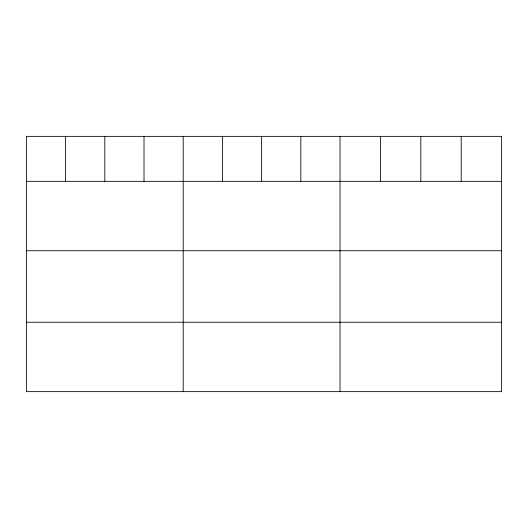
<?xml version="1.0" encoding="UTF-8"?>
<svg xmlns="http://www.w3.org/2000/svg" width="528" height="528" viewBox="0 0 528 528"><rect width="100%" height="100%" fill="white"/><g stroke="black" fill="none" stroke-linecap="round" stroke-linejoin="round"><path stroke-width="0.79" d="M501.6 181.328L501.6 391.637L26.4 391.637L26.4 136.363L501.6 136.363L501.6 181.328L26.4 181.328M26.4 250.734L501.6 250.734M26.4 322.238L501.6 322.238M461.208 136.363L461.208 181.328M420.816 136.363L420.816 181.328M380.424 136.363L380.424 181.328M340.032 136.363L340.032 391.637M300.828 136.363L300.828 181.328M261.624 136.363L261.624 181.328M222.42 136.363L222.42 181.328M183.216 136.363L183.216 391.637M144.012 136.363L144.012 181.328M104.808 136.363L104.808 181.328M65.604 136.363L65.604 181.328"/></g></svg>
